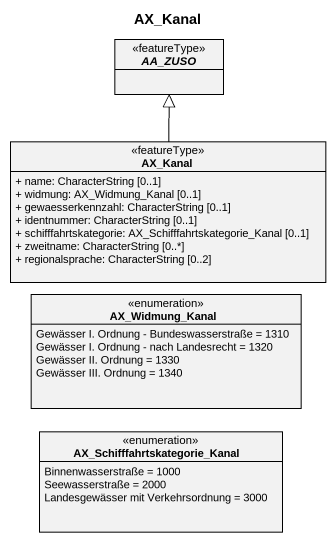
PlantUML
@startuml
title AX_Kanal
hide circle
hide empty members
skinparam classAttributeIconSize 0
abstract class AA_ZUSO <<featureType>>
class AX_Kanal <<featureType>> {
  + name: CharacterString [0..1]
  + widmung: AX_Widmung_Kanal [0..1]
  + gewaesserkennzahl: CharacterString [0..1]
  + identnummer: CharacterString [0..1]
  + schifffahrtskategorie: AX_Schifffahrtskategorie_Kanal [0..1]
  + zweitname: CharacterString [0..*]
  + regionalsprache: CharacterString [0..2]
}
enum AX_Widmung_Kanal {
  Gewässer I. Ordnung - Bundeswasserstraße = 1310
  Gewässer I. Ordnung - nach Landesrecht = 1320
  Gewässer II. Ordnung = 1330
  Gewässer III. Ordnung = 1340
}
enum "AX_Schifffahrtskategorie_Kanal" as AX_Schifffahrtskategorie {
  Binnenwasserstraße = 1000
  Seewasserstraße = 2000
  Landesgewässer mit Verkehrsordnung = 3000
}
AX_Kanal -up-|> AA_ZUSO
@enduml
